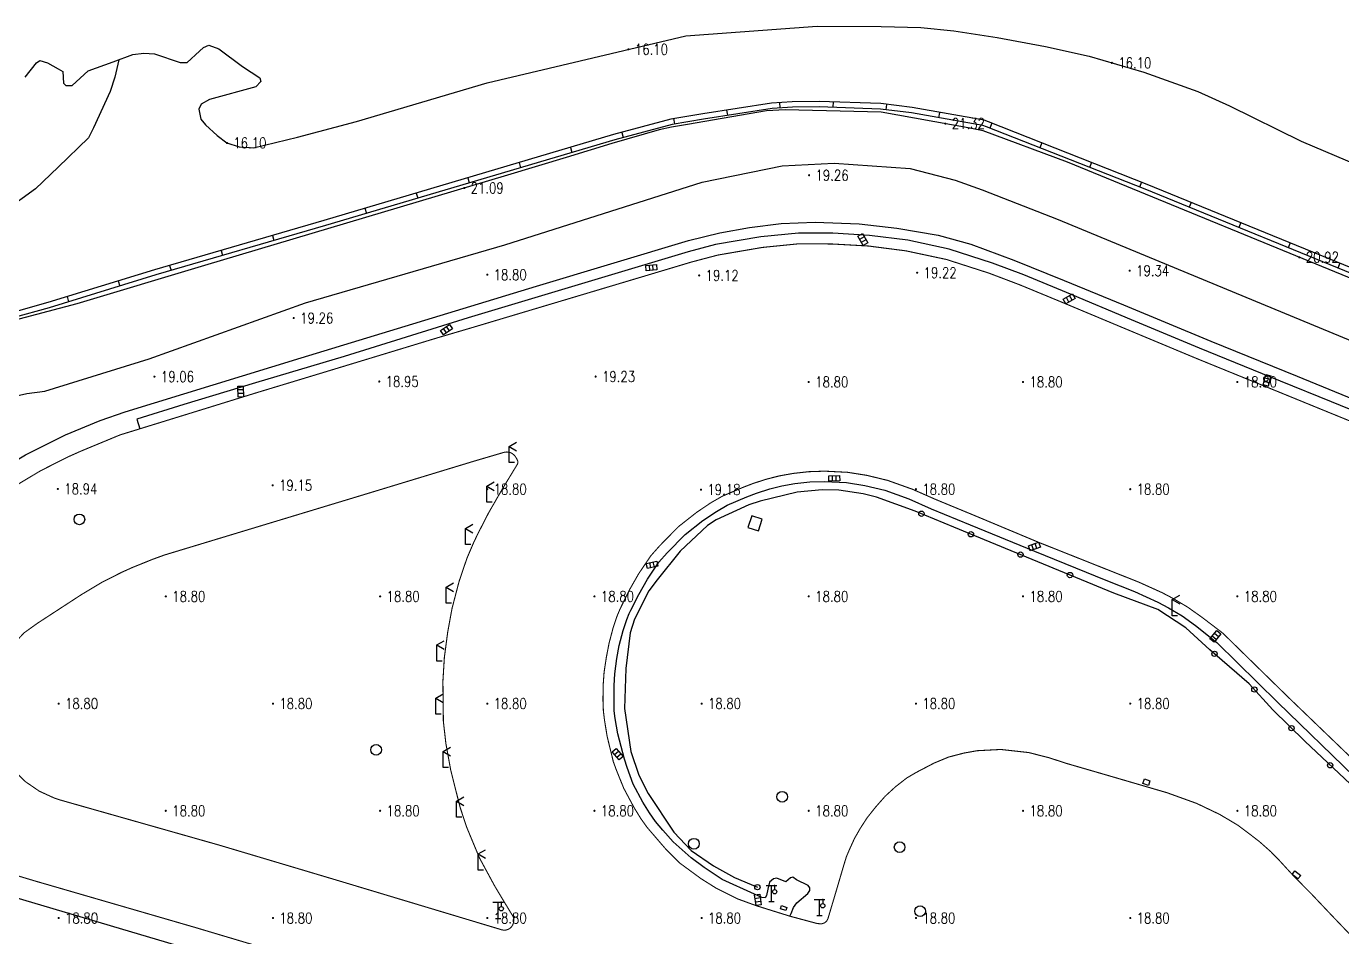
# Model space of a CAD drawing. Extents: x 404846 to 408477, y 3390929 to 3392894.
# Drawn here: x 405318.3 to 405441.1, y 3392282.6 to 3392367.5 of the extents above; entities that cross this region are included whole.
import ezdxf
from ezdxf.enums import TextEntityAlignment as Align

# ---------------------------------------------------------------- set-up
doc = ezdxf.new("R2010")
doc.units = 0
doc.header["$LTSCALE"] = 0.5
doc.header["$PDSIZE"] = 0.2
doc.layers.get('0').update_dxf_attribs({"linetype": 'CONTINUOUS'})
doc.layers.add('ASSIST', color=7, linetype='CONTINUOUS', plot=False)
for name, color, linetype in [('DLSS', 4, 'CONTINUOUS'), ('DMTZ', 3, 'CONTINUOUS'), ('FZTZ', 7, 'CONTINUOUS'), ('GCD', 1, 'CONTINUOUS'), ('GXYZ', 2, 'CONTINUOUS'), ('JMD', 6, 'CONTINUOUS'), ('SXSS', 5, 'CONTINUOUS'), ('ZBTZ', 3, 'CONTINUOUS')]:
    doc.layers.add(name, color=color, linetype=linetype)
doc.styles.add('HZ', font='rs.shx', dxfattribs={"width": 0.8, "bigfont": 'hztxt.shx'})
doc.linetypes.add('10411', pattern='A,2,[150,AAA.SHX,S=1,R=0,X=0,Y=1],2,[151,AAA.SHX,S=1,R=0,X=0,Y=3],1e-11', length=4)
doc.linetypes.add('10422', pattern='A,0.75,[150,AAA.SHX,S=0.5,R=0,X=0,Y=0.5],1.5,[177,AAA.SHX,S=1,R=0,X=0,Y=0.4],0.75', length=3)
doc.linetypes.add('1161', pattern='A,0,[149,AAA.SHX,S=0.15,R=0,X=0,Y=0],-1.6', length=1.6)
doc.linetypes.add('444', pattern='A,4.5,[145,AAA.SHX,S=1,R=0,X=0,Y=1],4.5,-0.5,[146,AAA.SHX,S=1,R=0,X=0,Y=0],-0.5', length=10)

# ---------------------------------------------------------------- blocks, each defined once
blk = doc.blocks.new('gc052')
for p, q in [((0, 3), (1.39, 3.8)), ((0, 3), (1.39, 2.2)), ((0, 0), (0, 3)), ((1, 0), (0, 0))]:
    blk.add_line(p, q)
blk = doc.blocks.new('gc063')
for p, q in [((-1, 3), (1, 3)), ((0, 0), (0, 3)), ((0.6, 3), (0.6, 2.2)), ((-0.5, 0), (0.5, 0))]:
    blk.add_line(p, q)
blk.add_circle((0.6, 1.8), 0.4)
blk.add_point((0.6, 3))
blk.add_point((0.6, 3))
blk = doc.blocks.new('GC200')
at = {"linetype": 'Continuous', "const_width": 0.2, "flags": 128}
blk.add_lwpolyline([(-0.1, 0, 1), (0.1, 0, 1)], format="xyb", close=True, dxfattribs=at)
blk = doc.blocks.new('gc188')
blk.add_circle((0, 0), 1)
blk = doc.blocks.new('gc041')
for p, q in [((-1, 0.5), (1, 0.5)), ((-1, -0.5), (-1, 0.5)), ((-0.33, 0.5), (-0.33, -0.5)), ((0.33, 0.5), (0.33, -0.5)), ((1, 0.5), (1, -0.5)), ((1, -0.5), (-1, -0.5))]:
    blk.add_line(p, q)
blk = doc.blocks.new('gc170')
at = {"linetype": 'Continuous'}
blk.add_circle((0, 0), 0.5, dxfattribs=at)

msp = doc.modelspace()

# ---------------------------------------------------------------- linework, layer by layer
at = {"layer": 'ASSIST', "linetype": 'Continuous', "elevation": 19.319, "flags": 128}
msp.add_lwpolyline([(405443.485, 3392295.364), (405437.649, 3392300.864), (405434.673, 3392303.802), (405432.471, 3392306.215), (405428.799, 3392309.385), (405426.546, 3392311.437), (405423.934, 3392313.165), (405419.842, 3392314.665), (405412.21, 3392317.827), (405404.908, 3392320.826), (405401.301, 3392322.331), (405397.692, 3392323.64), (405396.438, 3392323.933), (405394.156, 3392324.292), (405392.597, 3392324.307), (405390.277, 3392324.104), (405386.81, 3392323.274), (405385.765, 3392322.909), (405382.715, 3392321.514), (405381.894, 3392320.981), (405379.37, 3392318.612), (405377.198, 3392315.917), (405376.423, 3392314.897), (405375.097, 3392312.253), (405374.678, 3392310.983), (405374.283, 3392307.652), (405374.162, 3392303.937), (405374.751, 3392299.902), (405375.486, 3392297.716), (405376.362, 3392295.98), (405378.766, 3392292.381), (405380.37, 3392290.692), (405382.47, 3392289.26), (405384.433, 3392288.149), (405386.568, 3392287.259)], dxfattribs=at)
at = {"layer": 'DLSS', "linetype": 'Continuous', "const_width": 0.1, "flags": 128}
for points, elevation in [([(405359.845, 3392339.419), (405376.358, 3392344.351), (405380.379, 3392345.556), (405382.863, 3392346.212), (405387.011, 3392346.924), (405390.439, 3392347.269), (405393.571, 3392347.247), (405396.93, 3392347.058), (405400.426, 3392346.608), (405404.212, 3392345.802), (405408.179, 3392344.527), (405411.075, 3392343.429), (405415.04, 3392341.792), (405421.106, 3392339.256), (405427.452, 3392336.608), (405434.995, 3392333.538), (405439.767, 3392331.589), (405451.361, 3392326.876), (405479.392, 3392315.331), (405482.522, 3392314.081), (405491.956, 3392310.209), (405502.455, 3392305.893), (405517.325, 3392299.779)], 19.122), ([(405323.425, 3392327.923), (405327.088, 3392329.44), (405334.676, 3392331.781), (405339.885, 3392333.393), (405346.263, 3392335.323), (405356.708, 3392338.497), (405359.845, 3392339.419)], 19.033), ([(405246.921, 3392277.921), (405251.214, 3392280.858), (405257.966, 3392285.424), (405263.485, 3392288.974), (405268.198, 3392292.156), (405273.298, 3392295.544), (405279.516, 3392299.655), (405285.149, 3392303.332), (405289.851, 3392306.558), (405300.175, 3392313.359), (405306.091, 3392317.362), (405312.928, 3392321.836), (405317.235, 3392324.641), (405319.665, 3392326.092), (405322.143, 3392327.35), (405323.425, 3392327.923)], 19.043), ([(405328.268, 3392317.086), (405330.139, 3392317.841), (405331.251, 3392318.244), (405349.745, 3392323.839), (405360.145, 3392326.999), (405362.886, 3392327.805), (405363.006, 3392327.833), (405363.177, 3392327.847), (405363.347, 3392327.83), (405363.512, 3392327.785), (405363.667, 3392327.711), (405363.806, 3392327.611), (405363.927, 3392327.489), (405364.024, 3392327.348), (405364.11, 3392327.212), (405364.2, 3392327.008), (405364.207, 3392326.836), (405364.178, 3392326.723), (405362.739, 3392324.355), (405361.462, 3392322.136), (405360.429, 3392320.121), (405360.054, 3392319.324), (405359.466, 3392317.952), (405358.733, 3392315.797), (405358.069, 3392313.26), (405357.667, 3392311.063), (405357.354, 3392308.698), (405357.217, 3392306.473), (405357.26, 3392302.729), (405357.493, 3392300.661), (405357.946, 3392298.173), (405358.817, 3392294.723), (405359.434, 3392292.855), (405360.633, 3392289.974), (405362.045, 3392287.375), (405362.989, 3392285.798), (405363.742, 3392284.563), (405363.827, 3392284.38), (405363.843, 3392284.226), (405363.811, 3392284.011), (405363.78, 3392283.863), (405363.724, 3392283.723), (405363.645, 3392283.595), (405363.544, 3392283.482), (405363.426, 3392283.388), (405363.293, 3392283.317), (405363.15, 3392283.27), (405363, 3392283.248), (405362.849, 3392283.253), (405362.702, 3392283.283), (405347.493, 3392287.856)], 19.19), ([(405376.271, 3392292.836), (405375.689, 3392293.652), (405375.04, 3392294.708), (405374.096, 3392296.475), (405373.422, 3392298.135), (405373.125, 3392298.943), (405372.546, 3392301.305), (405372.295, 3392302.847), (405372.193, 3392303.672), (405372.155, 3392304.708), (405372.172, 3392306.09), (405372.258, 3392307.307), (405372.471, 3392308.706), (405372.722, 3392310.006), (405373.108, 3392311.476), (405373.482, 3392312.576), (405373.737, 3392313.173), (405373.893, 3392313.503), (405374.643, 3392315.016), (405375.492, 3392316.503), (405376.616, 3392318.161), (405377.454, 3392319.107), (405379.184, 3392320.871), (405380.917, 3392322.233), (405382.229, 3392323.115), (405383.318, 3392323.737), (405385.225, 3392324.549), (405386.173, 3392324.916), (405387.463, 3392325.327), (405388.644, 3392325.624), (405389.91, 3392325.848), (405391.375, 3392326.01), (405392.851, 3392326.059), (405394.977, 3392325.952), (405396.768, 3392325.67), (405398.718, 3392325.199), (405401.057, 3392324.363), (405403.16, 3392323.437), (405406.791, 3392321.937), (405412.821, 3392319.416), (405419.434, 3392316.788), (405422.14, 3392315.716), (405424.357, 3392314.715), (405425.401, 3392314.163), (405426.729, 3392313.368), (405428.027, 3392312.449), (405429.995, 3392310.951)], 19.177), ([(405336.369, 3392291.171), (405321.538, 3392295.378), (405320.991, 3392295.553), (405319.556, 3392296.208), (405318.255, 3392297.101), (405317.13, 3392298.207), (405316.173, 3392299.485), (405315.533, 3392300.914), (405315.083, 3392302.444), (405314.94, 3392304.016), (405315.079, 3392305.577), (405315.255, 3392306.398), (405315.471, 3392307.105), (405316.081, 3392308.408), (405317.016, 3392309.78), (405318.117, 3392310.968), (405319.399, 3392311.885), (405319.417, 3392311.897), (405323.519, 3392314.569), (405325.4, 3392315.692), (405327.253, 3392316.632), (405328.268, 3392317.086)], 19.067), ([(405429.995, 3392310.951), (405436.164, 3392304.917), (405441.424, 3392299.863), (405445.426, 3392295.91), (405449.885, 3392291.592), (405453.055, 3392288.615), (405453.501, 3392288.23), (405454.699, 3392287.361), (405456.118, 3392286.401), (405456.941, 3392285.938), (405457.755, 3392285.505), (405458.526, 3392285.103), (405460.073, 3392284.449), (405462.471, 3392283.501)], 18.84), ([(405376.271, 3392292.836), (405377.974, 3392290.856), (405379.31, 3392289.513), (405381.303, 3392288.052), (405382.719, 3392287.163), (405384.675, 3392286.181), (405386.448, 3392285.534), (405389.606, 3392284.549), (405392.13, 3392283.87), (405392.54, 3392283.829), (405392.851, 3392283.94), (405393.029, 3392284.092), (405393.146, 3392284.314), (405393.919, 3392286.9), (405394.627, 3392289.306), (405394.872, 3392290.105), (405395.187, 3392290.836), (405395.631, 3392291.811), (405396.163, 3392292.738), (405396.797, 3392293.72), (405397.605, 3392294.737), (405398.494, 3392295.745), (405399.45, 3392296.621), (405400.513, 3392297.449), (405401.409, 3392297.971), (405403.053, 3392298.831), (405404.406, 3392299.392), (405405.83, 3392299.763), (405407.084, 3392299.987), (405409.285, 3392300.101), (405411.891, 3392299.812), (405413.812, 3392299.321), (405415.378, 3392298.809), (405419.219, 3392297.695)], 19.018), ([(405419.219, 3392297.695), (405424.816, 3392296.059), (405427.573, 3392295.063), (405429.709, 3392294.041), (405431.407, 3392293.034), (405432.41, 3392292.282), (405433.406, 3392291.514), (405434.463, 3392290.579), (405435.27, 3392289.756), (405436.509, 3392288.403), (405438.301, 3392286.589), (405440.061, 3392284.73), (405442.059, 3392282.641), (405443.873, 3392280.659), (405445.872, 3392278.605), (405447.624, 3392276.71), (405449.03, 3392275.178), (405450.69, 3392273.483), (405452.477, 3392271.575), (405454.278, 3392269.704)], 18.948), ([(405319.158, 3392287.833), (405307.841, 3392291.22), (405305.963, 3392291.363), (405304.686, 3392291.277), (405301.875, 3392290.881), (405293.672, 3392290.294), (405291.173, 3392290.037), (405287.495, 3392289.422), (405284.592, 3392288.598), (405282.101, 3392287.032), (405279.902, 3392285.579), (405274.85, 3392282.222), (405270.064, 3392278.991), (405264.549, 3392275.443), (405257.978, 3392271), (405254.517, 3392268.63)], 18.984), ([(405347.493, 3392287.856), (405336.369, 3392291.171)], 18.885), ([(405334.084, 3392283.504), (405319.158, 3392287.833)], 18.936), ([(405345.209, 3392280.189), (405334.084, 3392283.504)], 18.885)]:
    msp.add_lwpolyline(points, dxfattribs=dict(at, elevation=elevation))
at = {"layer": 'DMTZ', "linetype": '10411', "flags": 128}
for points, elevation in [([(405554.183, 3392296.972), (405539.027, 3392303.322), (405533.53, 3392305.713), (405510.215, 3392316.057), (405503.307, 3392318.877), (405415.491, 3392354.889), (405407.644, 3392357.805), (405406.234, 3392358.097), (405398.12, 3392359.55), (405395.554, 3392359.61), (405389.153, 3392359.766), (405387.423, 3392359.662), (405380.031, 3392358.408), (405378.553, 3392358.145), (405377.41, 3392357.885), (405372.988, 3392356.611), (405368.73, 3392355.329), (405363.246, 3392353.677), (405334.958, 3392345.236)], 21.025), ([(405334.958, 3392345.236), (405323.047, 3392341.672), (405316.576, 3392339.96), (405315.661, 3392339.824), (405314.781, 3392339.921), (405313.063, 3392340.505), (405308.858, 3392342.302), (405303.206, 3392345.063)], 20.616)]:
    msp.add_lwpolyline(points, dxfattribs=dict(at, elevation=elevation))
at = {"layer": 'FZTZ', "linetype": 'Continuous', "flags": 128}
for points, elevation in [([(405386.035, 3392321.891), (405385.683, 3392320.813), (405386.655, 3392320.495), (405387.007, 3392321.573), (405386.035, 3392321.891)], 19.468), ([(405422.688, 3392297.365), (405423.2, 3392297.187), (405423.054, 3392296.743), (405422.525, 3392296.917), (405422.688, 3392297.365)], 18.952), ([(405436.733, 3392288.77), (405437.265, 3392288.34), (405437.008, 3392288.021), (405436.475, 3392288.451), (405436.733, 3392288.77)], 18.952)]:
    msp.add_lwpolyline(points, close=True, dxfattribs=dict(at, elevation=elevation))
at = {"layer": 'JMD', "linetype": '444', "flags": 128}
for points, elevation in [([(405239.785, 3392274.228), (405242.898, 3392277.233), (405246.824, 3392280.232), (405250.266, 3392282.594), (405263.833, 3392291.589), (405276.543, 3392300.027), (405286.144, 3392306.332), (405293.982, 3392311.54), (405299.788, 3392315.425), (405308.339, 3392321.252), (405314.63, 3392325.414), (405318.278, 3392327.58), (405322.006, 3392329.443), (405325.233, 3392330.79), (405327.551, 3392331.585), (405343.993, 3392336.631), (405365.959, 3392343.316), (405380.132, 3392347.568), (405383.054, 3392348.285), (405385.822, 3392348.79), (405388.781, 3392349.159), (405391.964, 3392349.292), (405396.052, 3392349.132), (405399.58, 3392348.738), (405403.442, 3392348.063), (405406.475, 3392347.216), (405410.496, 3392345.74), (405415.194, 3392343.843), (405420.735, 3392341.562), (405428.876, 3392338.192), (405436.928, 3392334.905)], 22.155), ([(405436.928, 3392334.905), (405485.811, 3392314.863)], 22.316), ([(405342.245, 3392278.88), (405315.479, 3392286.833), (405311.337, 3392284.418)], 21.426)]:
    msp.add_lwpolyline(points, dxfattribs=dict(at, elevation=elevation))
at = {"layer": 'JMD', "linetype": 'Continuous', "elevation": 20.58, "flags": 128}
msp.add_lwpolyline([(405388.808, 3392285.534), (405389.308, 3392285.376), (405389.213, 3392285.074), (405388.712, 3392285.231), (405388.808, 3392285.534)], close=True, dxfattribs=at)
at = {"layer": 'SXSS', "linetype": 'Continuous'}
for p, q in [((405383.685, 3392359.742), (405383.761, 3392359.248)), ((405388.632, 3392360.443), (405388.664, 3392359.944)), ((405393.629, 3392360.501), (405393.611, 3392360.001)), ((405398.622, 3392360.269), (405398.559, 3392359.773)), ((405403.564, 3392359.518), (405403.477, 3392359.026)), ((405378.75, 3392358.937), (405378.833, 3392358.444)), ((405408.45, 3392358.512), (405408.266, 3392358.047)), ((405373.917, 3392357.661), (405374.047, 3392357.178)), ((405369.117, 3392356.261), (405369.259, 3392355.781)), ((405413.102, 3392356.68), (405412.918, 3392356.215)), ((405364.323, 3392354.841), (405364.465, 3392354.361)), ((405417.754, 3392354.847), (405417.57, 3392354.382)), ((405359.529, 3392353.421), (405359.67, 3392352.942)), ((405354.734, 3392352.001), (405354.876, 3392351.522)), ((405422.406, 3392353.015), (405422.223, 3392352.55)), ((405427.037, 3392351.131), (405426.848, 3392350.668)), ((405349.94, 3392350.582), (405350.082, 3392350.102)), ((405431.666, 3392349.241), (405431.477, 3392348.778)), ((405341.309, 3392348.047), (405341.449, 3392347.567)), ((405436.295, 3392347.351), (405436.106, 3392346.888)), ((405336.509, 3392346.648), (405336.649, 3392346.168)), ((405331.709, 3392345.248), (405331.849, 3392344.768)), ((405440.924, 3392345.461), (405440.735, 3392344.998)), ((405326.922, 3392343.802), (405327.069, 3392343.324)), ((405322.142, 3392342.337), (405322.288, 3392341.859))]:
    msp.add_line(p, q, dxfattribs=at)
at = {"layer": 'SXSS', "linetype": 'Continuous', "elevation": 16.1, "flags": 128}
msp.add_lwpolyline([(405318.234, 3392362.806), (405319.302, 3392364.14), (405319.617, 3392364.367), (405320.321, 3392364.146), (405321.326, 3392363.588), (405321.736, 3392363.338), (405321.805, 3392362.258), (405322.019, 3392362.029), (405322.632, 3392362.041), (405324.117, 3392363.407), (405326.448, 3392364.224), (405328.289, 3392364.91), (405329.306, 3392365.039), (405330.302, 3392364.972), (405332.7, 3392364.182), (405333.351, 3392364.182), (405334.497, 3392365.247), (405334.884, 3392365.574), (405335.359, 3392365.791), (405336.311, 3392365.453), (405338.516, 3392363.787), (405340.144, 3392362.75), (405340.237, 3392362.395), (405339.755, 3392361.895), (405335.442, 3392360.721), (405334.652, 3392360.276), (405334.427, 3392359.818), (405334.629, 3392358.9), (405335.069, 3392358.356), (405336.143, 3392357.369), (405337.065, 3392356.674), (405338.214, 3392356.315), (405339.53, 3392356.229), (405343.662, 3392357.215), (405349.162, 3392358.669), (405361.355, 3392362.277), (405379.899, 3392366.675), (405392.158, 3392367.55), (405398.122, 3392367.547), (405401.805, 3392367.431), (405404.911, 3392367.119), (405408.929, 3392366.512), (405413.451, 3392365.668), (405417.517, 3392364.766), (405422.628, 3392363.266), (405427.673, 3392361.468), (405430.611, 3392360.143), (405437.311, 3392356.846), (405445.956, 3392353.164)], dxfattribs=at)
at = {"layer": 'SXSS', "color": 7, "linetype": 'Continuous', "flags": 128}
for points, elevation in [([(405459.422, 3392337.856), (405445.009, 3392343.793), (405422.926, 3392352.81), (405408.118, 3392358.643), (405407.718, 3392358.789), (405401.017, 3392359.965), (405398.092, 3392360.336), (405392.321, 3392360.549), (405389.822, 3392360.518), (405387.886, 3392360.396), (405381.468, 3392359.397), (405378.501, 3392358.895), (405373.133, 3392357.45), (405346.109, 3392349.447)], 22.659), ([(405346.109, 3392349.447), (405330.291, 3392344.835), (405320.347, 3392341.787), (405316.957, 3392340.836), (405316.135, 3392340.681), (405315.041, 3392340.765), (405313.861, 3392341.031), (405312.108, 3392341.811), (405306.819, 3392344.225), (405299.879, 3392347.58)], 22.446)]:
    msp.add_lwpolyline(points, dxfattribs=dict(at, elevation=elevation))
at = {"layer": 'SXSS', "linetype": '10422', "flags": 128}
for points, elevation in [([(405459.232, 3392337.394), (405444.819, 3392343.33), (405422.74, 3392352.346), (405407.941, 3392358.175), (405407.588, 3392358.304), (405400.942, 3392359.47), (405398.051, 3392359.837), (405392.315, 3392360.049), (405389.841, 3392360.018), (405387.94, 3392359.898), (405381.548, 3392358.903), (405378.608, 3392358.406), (405373.269, 3392356.969), (405346.251, 3392348.968)], 22.659), ([(405346.249, 3392348.967), (405330.434, 3392344.356), (405320.488, 3392341.307), (405317.071, 3392340.349), (405316.163, 3392340.177), (405314.966, 3392340.269), (405313.703, 3392340.554), (405311.903, 3392341.355), (405306.606, 3392343.772), (405299.661, 3392347.13)], 22.446)]:
    msp.add_lwpolyline(points, dxfattribs=dict(at, elevation=elevation))
at = {"layer": 'ZBTZ', "linetype": '1161', "flags": 128}
for points, elevation in [([(405326.97, 3392364.419), (405326.594, 3392362.802), (405326.173, 3392361.456), (405324.617, 3392358.095), (405324.13, 3392357.159), (405321.298, 3392354.413), (405319.183, 3392352.396), (405316.363, 3392350.344), (405315.835, 3392350.045), (405315.269, 3392349.903), (405313.507, 3392350.57), (405313.231, 3392350.802), (405313.133, 3392351.326), (405314.314, 3392353.053), (405314.438, 3392353.451), (405314.277, 3392353.589), (405313.773, 3392353.747), (405312.389, 3392353.8), (405311.908, 3392353.659), (405310.332, 3392351.226), (405308.717, 3392348.813), (405308.456, 3392348.543), (405307.804, 3392348.336), (405306.526, 3392348.501), (405306.021, 3392348.698), (405305.643, 3392348.738), (405305.293, 3392349.121), (405305.15, 3392349.224), (405304.851, 3392349.083), (405304.061, 3392347.816), (405303.495, 3392347.293), (405303.306, 3392347.247), (405302.905, 3392347.25), (405302.462, 3392347.337), (405300.228, 3392348.191), (405300.093, 3392348.147), (405299.879, 3392347.58), (405298.778, 3392345.884), (405298.474, 3392345.805), (405298.247, 3392345.806), (405297.609, 3392346.39), (405296.627, 3392345.45), (405296.279, 3392345.088), (405295.529, 3392344.851), (405293.015, 3392344.453), (405292.883, 3392344.353), (405292.985, 3392344.101), (405293.791, 3392343.669), (405295.619, 3392342.977), (405299.306, 3392342.145), (405299.94, 3392341.867), (405300.273, 3392341.201), (405300.466, 3392340.6), (405300.436, 3392339.928), (405299.853, 3392338.768), (405298.744, 3392337.591), (405297.583, 3392336.892), (405297.291, 3392336.662), (405296.193, 3392336.484), (405294.655, 3392336.504), (405294.331, 3392336.686), (405294.147, 3392337.124), (405294.448, 3392338.854), (405294.408, 3392339.047), (405294.08, 3392339.089), (405293.196, 3392337.863), (405291.494, 3392335.688), (405291.345, 3392335.214), (405292.014, 3392334.403), (405292.087, 3392334.06), (405291.903, 3392333.536), (405291.393, 3392332.994), (405289.369, 3392332.224), (405287.586, 3392331.58), (405287.254, 3392331.223), (405287.157, 3392330.913), (405287.247, 3392330.304), (405287.709, 3392329.86), (405289.334, 3392329.291), (405289.391, 3392329.153), (405289.363, 3392329.002), (405288.977, 3392328.307), (405288.028, 3392327.134), (405286.816, 3392326.301), (405284.493, 3392325.468), (405282.467, 3392323.626), (405280.867, 3392322.897), (405279.597, 3392322.34), (405278.676, 3392321.973), (405277.594, 3392321.697), (405274.125, 3392321.179), (405269.378, 3392321.105), (405267.46, 3392320.602), (405266.708, 3392320.596), (405265.97, 3392320.609), (405265.39, 3392320.706), (405264.396, 3392321.179), (405263.01, 3392320.982), (405262.245, 3392320.86), (405261.572, 3392320.942), (405261.008, 3392321.286), (405260.129, 3392321.579), (405259.349, 3392321.786), (405259.078, 3392321.715), (405258.411, 3392321.267), (405257.633, 3392320.812), (405256.86, 3392320.721), (405255.873, 3392320.353), (405254.281, 3392319.741), (405253.73, 3392319.627), (405253.259, 3392319.832), (405252.71, 3392320.519), (405252.361, 3392320.686), (405252.17, 3392320.688), (405250.964, 3392320.129), (405249.815, 3392319.877), (405249.44, 3392319.841), (405249.062, 3392320.036), (405248.309, 3392320.443), (405248.121, 3392320.636), (405248.19, 3392320.978), (405248.64, 3392322.233), (405248.509, 3392322.427), (405248.088, 3392322.674), (405247.487, 3392323.015), (405247.093, 3392323.406), (405246.901, 3392324.078), (405246.848, 3392324.152), (405246.657, 3392324.155), (405246.451, 3392324.047), (405245.869, 3392323.348), (405245.587, 3392323.303), (405245.379, 3392323.31), (405244.576, 3392323.619), (405244.19, 3392323.854), (405243.75, 3392324.221), (405241.724, 3392326.309), (405240.381, 3392327.705), (405239.191, 3392328.249), (405238.984, 3392330.099), (405238.639, 3392330.332), (405237.632, 3392328.947), (405237.223, 3392327.896), (405235.733, 3392323.644), (405235.357, 3392322.956), (405234.63, 3392322.35), (405233.638, 3392322.015), (405232.287, 3392322.169), (405227.715, 3392323.288)], 19.018), ([(405303.206, 3392345.063), (405301.936, 3392341.892), (405301.723, 3392341.349), (405301.775, 3392341.068), (405301.866, 3392340.713), (405302.199, 3392340.098), (405302.77, 3392339.653), (405309.172, 3392335.463), (405311.27, 3392334.248), (405312.448, 3392333.793), (405314.02, 3392333.356), (405315.371, 3392333.314), (405317.438, 3392333.086), (405318.4, 3392333.291), (405320.069, 3392333.536), (405329.794, 3392336.529), (405344.383, 3392341.772), (405363.008, 3392347.181), (405381.418, 3392353.006), (405388.873, 3392354.548), (405393.739, 3392354.78), (405400.83, 3392354.296), (405405.033, 3392353.205), (405407.528, 3392352.301), (405414.647, 3392349.519)], 19.337), ([(405414.647, 3392349.519), (405453.797, 3392333.325), (405480.112, 3392322.11)], 19.367), ([(405518.459, 3392300.428), (405502.834, 3392306.815), (405492.334, 3392311.131), (405482.896, 3392315.005), (405479.766, 3392316.255), (405451.738, 3392327.798), (405440.143, 3392332.511), (405435.371, 3392334.461), (405427.832, 3392337.53), (405421.49, 3392340.175), (405415.422, 3392342.712), (405411.442, 3392344.356), (405408.508, 3392345.468), (405404.468, 3392346.766), (405400.594, 3392347.591), (405397.022, 3392348.051), (405393.603, 3392348.243), (405390.393, 3392348.266), (405386.877, 3392347.912), (405382.651, 3392347.187), (405380.109, 3392346.516), (405376.072, 3392345.305), (405359.56, 3392340.374)], 19.37), ([(405359.56, 3392340.374), (405348.003, 3392336.769), (405339.741, 3392334.302), (405333.04, 3392332.27), (405328.661, 3392330.91), (405328.938, 3392330.011)], 19.139), ([(405389.606, 3392284.549), (405389.717, 3392284.792), (405389.938, 3392285.369), (405390.243, 3392285.804), (405391.268, 3392286.672), (405391.458, 3392286.948), (405391.454, 3392287.182), (405391.302, 3392287.398), (405390.217, 3392287.947), (405389.865, 3392288.187), (405389.64, 3392288.129), (405389.216, 3392287.77), (405388.389, 3392288.108), (405388.07, 3392288.041), (405387.685, 3392287.722), (405387.536, 3392287.083), (405387.423, 3392286.474), (405387.3, 3392286.252), (405386.971, 3392286.293), (405386.301, 3392286.618), (405383.274, 3392287.985), (405381.599, 3392289.082), (405380.381, 3392289.982), (405378.72, 3392291.488), (405377.737, 3392292.559), (405377.054, 3392293.395), (405376.491, 3392294.183), (405375.874, 3392295.187), (405374.976, 3392296.869), (405374.408, 3392298.413), (405374.153, 3392299.186), (405373.554, 3392301.559), (405373.293, 3392302.989), (405373.211, 3392303.718), (405373.184, 3392306.074), (405373.251, 3392307.158), (405373.439, 3392308.578), (405373.662, 3392309.797), (405374.029, 3392311.199), (405374.38, 3392312.232), (405374.614, 3392312.778), (405374.759, 3392313.085), (405375.492, 3392314.564), (405376.308, 3392315.994), (405377.376, 3392317.57), (405378.158, 3392318.451), (405379.827, 3392320.153), (405381.483, 3392321.455), (405382.736, 3392322.298), (405383.746, 3392322.874), (405385.587, 3392323.658), (405386.493, 3392324.008), (405387.727, 3392324.402), (405388.845, 3392324.683), (405390.047, 3392324.896), (405391.444, 3392325.05), (405392.842, 3392325.097), (405394.877, 3392324.994), (405396.58, 3392324.727), (405398.443, 3392324.277), (405400.701, 3392323.469), (405402.782, 3392322.552), (405406.422, 3392321.049), (405412.418, 3392318.605), (405419.08, 3392315.895), (405421.765, 3392314.83), (405423.934, 3392313.851), (405424.929, 3392313.325), (405426.204, 3392312.562), (405427.458, 3392311.674), (405429.435, 3392310.066)], 19.349), ([(405429.435, 3392310.066), (405435.119, 3392304.475), (405442.255, 3392297.588), (405447.254, 3392292.715), (405450.69, 3392289.369), (405451.452, 3392288.674), (405452.771, 3392287.52), (405453.8, 3392286.728), (405454.617, 3392286.17), (405455.317, 3392285.694), (405456.307, 3392285.091), (405457.702, 3392284.38), (405459.041, 3392283.749), (405461.898, 3392282.601), (405464.238, 3392281.622), (405466.806, 3392280.573), (405471.727, 3392278.549), (405476.148, 3392276.717), (405477.229, 3392277.139), (405485.604, 3392273.753), (405481.844, 3392264.465), (405481.796, 3392264.26), (405481.801, 3392264.121), (405481.857, 3392263.932), (405482.036, 3392263.615), (405482.185, 3392263.463), (405482.43, 3392263.305), (405483.071, 3392263.056)], 19.271)]:
    msp.add_lwpolyline(points, dxfattribs=dict(at, elevation=elevation))

# ---------------------------------------------------------------- block references
at = {"layer": 'DLSS', "linetype": 'Continuous', "xscale": 0.5, "yscale": 0.5}
for name, p in [('gc052', (405363.405, 3392326.856, 19.206)), ('gc052', (405361.317, 3392323.154, 19.262)), ('gc052', (405359.327, 3392319.217, 19.262)), ('gc052', (405357.519, 3392313.747, 19.329)), ('gc052', (405425.281, 3392312.58, 19.219)), ('gc052', (405356.641, 3392308.349, 19.331)), ('gc052', (405356.561, 3392303.385, 19.331)), ('gc052', (405357.238, 3392298.411, 19.377)), ('gc052', (405358.475, 3392293.784, 19.423)), ('gc052', (405360.509, 3392288.853, 19.44)), ('gc063', (405387.875, 3392285.926, 19.263)), ('gc063', (405362.361, 3392284.348, 19.518)), ('gc063', (405392.368, 3392284.621, 19.194))]:
    msp.add_blockref(name, p, dxfattribs=at)
at = {"layer": 'GCD', "linetype": 'Continuous'}
ref = msp.add_blockref('GC200', (405374.531, 3392365.402, 16.1), dxfattribs=dict(at, xscale=0.5, yscale=0.5, zscale=0.5))
ref.add_attrib('height', '16.10', dxfattribs={"linetype": 'Continuous', "height": 1, "style": 'HZ', "width": 0.8}).set_placement((405375.131, 3392365.402, 16.1), align=Align.MIDDLE_LEFT)
ref = msp.add_blockref('GC200', (405419.644, 3392364.142, 16.1), dxfattribs=dict(at, xscale=0.5, yscale=0.5, zscale=0.5))
ref.add_attrib('height', '16.10', dxfattribs={"linetype": 'Continuous', "height": 1, "style": 'HZ', "width": 0.8}).set_placement((405420.244, 3392364.142, 16.1), align=Align.MIDDLE_LEFT)
ref = msp.add_blockref('GC200', (405404.11, 3392358.477, 21.324), dxfattribs=dict(at, xscale=0.5, yscale=0.5, zscale=0.5))
ref.add_attrib('height', '21.32', dxfattribs={"linetype": 'Continuous', "height": 1, "style": 'HZ', "width": 0.8}).set_placement((405404.71, 3392358.477, 21.324), align=Align.MIDDLE_LEFT)
ref = msp.add_blockref('GC200', (405337.065, 3392356.674, 16.1), dxfattribs=dict(at, xscale=0.5, yscale=0.5, zscale=0.5))
ref.add_attrib('height', '16.10', dxfattribs={"linetype": 'Continuous', "height": 1, "style": 'HZ', "width": 0.8}).set_placement((405337.665, 3392356.674, 16.1), align=Align.MIDDLE_LEFT)
ref = msp.add_blockref('GC200', (405391.387, 3392353.662, 19.26), dxfattribs=dict(at, xscale=0.5, yscale=0.5, zscale=0.5))
ref.add_attrib('height', '19.26', dxfattribs={"linetype": 'Continuous', "height": 1, "style": 'HZ', "width": 0.8}).set_placement((405391.987, 3392353.662, 19.26), align=Align.MIDDLE_LEFT)
ref = msp.add_blockref('GC200', (405359.207, 3392352.472, 21.091), dxfattribs=dict(at, xscale=0.5, yscale=0.5, zscale=0.5))
ref.add_attrib('height', '21.09', dxfattribs={"linetype": 'Continuous', "height": 1, "style": 'HZ', "width": 0.8}).set_placement((405359.807, 3392352.472, 21.091), align=Align.MIDDLE_LEFT)
ref = msp.add_blockref('GC200', (405437.145, 3392346.009, 20.921), dxfattribs=dict(at, xscale=0.5, yscale=0.5, zscale=0.5))
ref.add_attrib('height', '20.92', dxfattribs={"linetype": 'Continuous', "height": 1, "style": 'HZ', "width": 0.8}).set_placement((405437.745, 3392346.009, 20.921), align=Align.MIDDLE_LEFT)
ref = msp.add_blockref('GC200', (405361.358, 3392344.379, 18.8), dxfattribs=dict(at, xscale=0.5, yscale=0.5, zscale=0.5))
ref.add_attrib('height', '18.80', dxfattribs={"linetype": 'Continuous', "height": 1, "style": 'HZ', "width": 0.8}).set_placement((405361.958, 3392344.379, 18.8), align=Align.MIDDLE_LEFT)
ref = msp.add_blockref('GC200', (405381.131, 3392344.314, 19.12), dxfattribs=dict(at, xscale=0.5, yscale=0.5, zscale=0.5))
ref.add_attrib('height', '19.12', dxfattribs={"linetype": 'Continuous', "height": 1, "style": 'HZ', "width": 0.8}).set_placement((405381.731, 3392344.314, 19.12), align=Align.MIDDLE_LEFT)
ref = msp.add_blockref('GC200', (405401.473, 3392344.569, 19.22), dxfattribs=dict(at, xscale=0.5, yscale=0.5, zscale=0.5))
ref.add_attrib('height', '19.22', dxfattribs={"linetype": 'Continuous', "height": 1, "style": 'HZ', "width": 0.8}).set_placement((405402.073, 3392344.569, 19.22), align=Align.MIDDLE_LEFT)
ref = msp.add_blockref('GC200', (405421.31, 3392344.753, 19.335), dxfattribs=dict(at, xscale=0.5, yscale=0.5, zscale=0.5))
ref.add_attrib('height', '19.34', dxfattribs={"linetype": 'Continuous', "height": 1, "style": 'HZ', "width": 0.8}).set_placement((405421.91, 3392344.753, 19.335), align=Align.MIDDLE_LEFT)
ref = msp.add_blockref('GC200', (405343.298, 3392340.339, 19.262), dxfattribs=dict(at, xscale=0.5, yscale=0.5, zscale=0.5))
ref.add_attrib('height', '19.26', dxfattribs={"linetype": 'Continuous', "height": 1, "style": 'HZ', "width": 0.8}).set_placement((405343.898, 3392340.339, 19.262), align=Align.MIDDLE_LEFT)
ref = msp.add_blockref('GC200', (405330.3, 3392334.873, 19.057), dxfattribs=dict(at, xscale=0.5, yscale=0.5, zscale=0.5))
ref.add_attrib('height', '19.06', dxfattribs={"linetype": 'Continuous', "height": 1, "style": 'HZ', "width": 0.8}).set_placement((405330.9, 3392334.873, 19.057), align=Align.MIDDLE_LEFT)
ref = msp.add_blockref('GC200', (405351.278, 3392334.419, 18.951), dxfattribs=dict(at, xscale=0.5, yscale=0.5, zscale=0.5))
ref.add_attrib('height', '18.95', dxfattribs={"linetype": 'Continuous', "height": 1, "style": 'HZ', "width": 0.8}).set_placement((405351.878, 3392334.419, 18.951), align=Align.MIDDLE_LEFT)
ref = msp.add_blockref('GC200', (405371.47, 3392334.884, 19.232), dxfattribs=dict(at, xscale=0.5, yscale=0.5, zscale=0.5))
ref.add_attrib('height', '19.23', dxfattribs={"linetype": 'Continuous', "height": 1, "style": 'HZ', "width": 0.8}).set_placement((405372.07, 3392334.884, 19.232), align=Align.MIDDLE_LEFT)
ref = msp.add_blockref('GC200', (405391.358, 3392334.379, 18.8), dxfattribs=dict(at, xscale=0.5, yscale=0.5, zscale=0.5))
ref.add_attrib('height', '18.80', dxfattribs={"linetype": 'Continuous', "height": 1, "style": 'HZ', "width": 0.8}).set_placement((405391.958, 3392334.379, 18.8), align=Align.MIDDLE_LEFT)
ref = msp.add_blockref('GC200', (405411.358, 3392334.379, 18.8), dxfattribs=dict(at, xscale=0.5, yscale=0.5, zscale=0.5))
ref.add_attrib('height', '18.80', dxfattribs={"linetype": 'Continuous', "height": 1, "style": 'HZ', "width": 0.8}).set_placement((405411.958, 3392334.379, 18.8), align=Align.MIDDLE_LEFT)
ref = msp.add_blockref('GC200', (405431.358, 3392334.379, 18.8), dxfattribs=dict(at, xscale=0.5, yscale=0.5, zscale=0.5))
ref.add_attrib('height', '18.80', dxfattribs={"linetype": 'Continuous', "height": 1, "style": 'HZ', "width": 0.8}).set_placement((405431.958, 3392334.379, 18.8), align=Align.MIDDLE_LEFT)
ref = msp.add_blockref('GC200', (405341.332, 3392324.74, 19.147), dxfattribs=dict(at, xscale=0.5, yscale=0.5, zscale=0.5))
ref.add_attrib('height', '19.15', dxfattribs={"linetype": 'Continuous', "height": 1, "style": 'HZ', "width": 0.8}).set_placement((405341.932, 3392324.74, 19.147), align=Align.MIDDLE_LEFT)
ref = msp.add_blockref('GC200', (405321.283, 3392324.4, 18.944), dxfattribs=dict(at, xscale=0.5, yscale=0.5, zscale=0.5))
ref.add_attrib('height', '18.94', dxfattribs={"linetype": 'Continuous', "height": 1, "style": 'HZ', "width": 0.8}).set_placement((405321.883, 3392324.4, 18.944), align=Align.MIDDLE_LEFT)
ref = msp.add_blockref('GC200', (405361.358, 3392324.379, 18.8), dxfattribs=dict(at, xscale=0.5, yscale=0.5, zscale=0.5))
ref.add_attrib('height', '18.80', dxfattribs={"linetype": 'Continuous', "height": 1, "style": 'HZ', "width": 0.8}).set_placement((405361.958, 3392324.379, 18.8), align=Align.MIDDLE_LEFT)
ref = msp.add_blockref('GC200', (405381.303, 3392324.339, 19.183), dxfattribs=dict(at, xscale=0.5, yscale=0.5, zscale=0.5))
ref.add_attrib('height', '19.18', dxfattribs={"linetype": 'Continuous', "height": 1, "style": 'HZ', "width": 0.8}).set_placement((405381.903, 3392324.339, 19.183), align=Align.MIDDLE_LEFT)
ref = msp.add_blockref('GC200', (405401.358, 3392324.379, 18.8), dxfattribs=dict(at, xscale=0.5, yscale=0.5, zscale=0.5))
ref.add_attrib('height', '18.80', dxfattribs={"linetype": 'Continuous', "height": 1, "style": 'HZ', "width": 0.8}).set_placement((405401.958, 3392324.379, 18.8), align=Align.MIDDLE_LEFT)
ref = msp.add_blockref('GC200', (405421.358, 3392324.379, 18.8), dxfattribs=dict(at, xscale=0.5, yscale=0.5, zscale=0.5))
ref.add_attrib('height', '18.80', dxfattribs={"linetype": 'Continuous', "height": 1, "style": 'HZ', "width": 0.8}).set_placement((405421.958, 3392324.379, 18.8), align=Align.MIDDLE_LEFT)
ref = msp.add_blockref('GC200', (405331.358, 3392314.379, 18.8), dxfattribs=dict(at, xscale=0.5, yscale=0.5, zscale=0.5))
ref.add_attrib('height', '18.80', dxfattribs={"linetype": 'Continuous', "height": 1, "style": 'HZ', "width": 0.8}).set_placement((405331.958, 3392314.379, 18.8), align=Align.MIDDLE_LEFT)
ref = msp.add_blockref('GC200', (405351.358, 3392314.379, 18.8), dxfattribs=dict(at, xscale=0.5, yscale=0.5, zscale=0.5))
ref.add_attrib('height', '18.80', dxfattribs={"linetype": 'Continuous', "height": 1, "style": 'HZ', "width": 0.8}).set_placement((405351.958, 3392314.379, 18.8), align=Align.MIDDLE_LEFT)
ref = msp.add_blockref('GC200', (405371.358, 3392314.379, 18.8), dxfattribs=dict(at, xscale=0.5, yscale=0.5, zscale=0.5))
ref.add_attrib('height', '18.80', dxfattribs={"linetype": 'Continuous', "height": 1, "style": 'HZ', "width": 0.8}).set_placement((405371.958, 3392314.379, 18.8), align=Align.MIDDLE_LEFT)
ref = msp.add_blockref('GC200', (405391.358, 3392314.379, 18.8), dxfattribs=dict(at, xscale=0.5, yscale=0.5, zscale=0.5))
ref.add_attrib('height', '18.80', dxfattribs={"linetype": 'Continuous', "height": 1, "style": 'HZ', "width": 0.8}).set_placement((405391.958, 3392314.379, 18.8), align=Align.MIDDLE_LEFT)
ref = msp.add_blockref('GC200', (405411.358, 3392314.379, 18.8), dxfattribs=dict(at, xscale=0.5, yscale=0.5, zscale=0.5))
ref.add_attrib('height', '18.80', dxfattribs={"linetype": 'Continuous', "height": 1, "style": 'HZ', "width": 0.8}).set_placement((405411.958, 3392314.379, 18.8), align=Align.MIDDLE_LEFT)
ref = msp.add_blockref('GC200', (405431.358, 3392314.379, 18.8), dxfattribs=dict(at, xscale=0.5, yscale=0.5, zscale=0.5))
ref.add_attrib('height', '18.80', dxfattribs={"linetype": 'Continuous', "height": 1, "style": 'HZ', "width": 0.8}).set_placement((405431.958, 3392314.379, 18.8), align=Align.MIDDLE_LEFT)
ref = msp.add_blockref('GC200', (405321.358, 3392304.379, 18.8), dxfattribs=dict(at, xscale=0.5, yscale=0.5, zscale=0.5))
ref.add_attrib('height', '18.80', dxfattribs={"linetype": 'Continuous', "height": 1, "style": 'HZ', "width": 0.8}).set_placement((405321.958, 3392304.379, 18.8), align=Align.MIDDLE_LEFT)
ref = msp.add_blockref('GC200', (405341.358, 3392304.379, 18.8), dxfattribs=dict(at, xscale=0.5, yscale=0.5, zscale=0.5))
ref.add_attrib('height', '18.80', dxfattribs={"linetype": 'Continuous', "height": 1, "style": 'HZ', "width": 0.8}).set_placement((405341.958, 3392304.379, 18.8), align=Align.MIDDLE_LEFT)
ref = msp.add_blockref('GC200', (405361.358, 3392304.379, 18.8), dxfattribs=dict(at, xscale=0.5, yscale=0.5, zscale=0.5))
ref.add_attrib('height', '18.80', dxfattribs={"linetype": 'Continuous', "height": 1, "style": 'HZ', "width": 0.8}).set_placement((405361.958, 3392304.379, 18.8), align=Align.MIDDLE_LEFT)
ref = msp.add_blockref('GC200', (405381.358, 3392304.379, 18.8), dxfattribs=dict(at, xscale=0.5, yscale=0.5, zscale=0.5))
ref.add_attrib('height', '18.80', dxfattribs={"linetype": 'Continuous', "height": 1, "style": 'HZ', "width": 0.8}).set_placement((405381.958, 3392304.379, 18.8), align=Align.MIDDLE_LEFT)
ref = msp.add_blockref('GC200', (405401.358, 3392304.379, 18.8), dxfattribs=dict(at, xscale=0.5, yscale=0.5, zscale=0.5))
ref.add_attrib('height', '18.80', dxfattribs={"linetype": 'Continuous', "height": 1, "style": 'HZ', "width": 0.8}).set_placement((405401.958, 3392304.379, 18.8), align=Align.MIDDLE_LEFT)
ref = msp.add_blockref('GC200', (405421.358, 3392304.379, 18.8), dxfattribs=dict(at, xscale=0.5, yscale=0.5, zscale=0.5))
ref.add_attrib('height', '18.80', dxfattribs={"linetype": 'Continuous', "height": 1, "style": 'HZ', "width": 0.8}).set_placement((405421.958, 3392304.379, 18.8), align=Align.MIDDLE_LEFT)
ref = msp.add_blockref('GC200', (405331.358, 3392294.379, 18.8), dxfattribs=dict(at, xscale=0.5, yscale=0.5, zscale=0.5))
ref.add_attrib('height', '18.80', dxfattribs={"linetype": 'Continuous', "height": 1, "style": 'HZ', "width": 0.8}).set_placement((405331.958, 3392294.379, 18.8), align=Align.MIDDLE_LEFT)
ref = msp.add_blockref('GC200', (405351.358, 3392294.379, 18.8), dxfattribs=dict(at, xscale=0.5, yscale=0.5, zscale=0.5))
ref.add_attrib('height', '18.80', dxfattribs={"linetype": 'Continuous', "height": 1, "style": 'HZ', "width": 0.8}).set_placement((405351.958, 3392294.379, 18.8), align=Align.MIDDLE_LEFT)
ref = msp.add_blockref('GC200', (405371.358, 3392294.379, 18.8), dxfattribs=dict(at, xscale=0.5, yscale=0.5, zscale=0.5))
ref.add_attrib('height', '18.80', dxfattribs={"linetype": 'Continuous', "height": 1, "style": 'HZ', "width": 0.8}).set_placement((405371.958, 3392294.379, 18.8), align=Align.MIDDLE_LEFT)
ref = msp.add_blockref('GC200', (405391.358, 3392294.379, 18.8), dxfattribs=dict(at, xscale=0.5, yscale=0.5, zscale=0.5))
ref.add_attrib('height', '18.80', dxfattribs={"linetype": 'Continuous', "height": 1, "style": 'HZ', "width": 0.8}).set_placement((405391.958, 3392294.379, 18.8), align=Align.MIDDLE_LEFT)
ref = msp.add_blockref('GC200', (405411.358, 3392294.379, 18.8), dxfattribs=dict(at, xscale=0.5, yscale=0.5, zscale=0.5))
ref.add_attrib('height', '18.80', dxfattribs={"linetype": 'Continuous', "height": 1, "style": 'HZ', "width": 0.8}).set_placement((405411.958, 3392294.379, 18.8), align=Align.MIDDLE_LEFT)
ref = msp.add_blockref('GC200', (405431.358, 3392294.379, 18.8), dxfattribs=dict(at, xscale=0.5, yscale=0.5, zscale=0.5))
ref.add_attrib('height', '18.80', dxfattribs={"linetype": 'Continuous', "height": 1, "style": 'HZ', "width": 0.8}).set_placement((405431.958, 3392294.379, 18.8), align=Align.MIDDLE_LEFT)
ref = msp.add_blockref('GC200', (405321.358, 3392284.379, 18.8), dxfattribs=dict(at, xscale=0.5, yscale=0.5, zscale=0.5))
ref.add_attrib('height', '18.80', dxfattribs={"linetype": 'Continuous', "height": 1, "style": 'HZ', "width": 0.8}).set_placement((405321.958, 3392284.379, 18.8), align=Align.MIDDLE_LEFT)
ref = msp.add_blockref('GC200', (405341.358, 3392284.379, 18.8), dxfattribs=dict(at, xscale=0.5, yscale=0.5, zscale=0.5))
ref.add_attrib('height', '18.80', dxfattribs={"linetype": 'Continuous', "height": 1, "style": 'HZ', "width": 0.8}).set_placement((405341.958, 3392284.379, 18.8), align=Align.MIDDLE_LEFT)
ref = msp.add_blockref('GC200', (405361.358, 3392284.379, 18.8), dxfattribs=dict(at, xscale=0.5, yscale=0.5, zscale=0.5))
ref.add_attrib('height', '18.80', dxfattribs={"linetype": 'Continuous', "height": 1, "style": 'HZ', "width": 0.8}).set_placement((405361.958, 3392284.379, 18.8), align=Align.MIDDLE_LEFT)
ref = msp.add_blockref('GC200', (405381.358, 3392284.379, 18.8), dxfattribs=dict(at, xscale=0.5, yscale=0.5, zscale=0.5))
ref.add_attrib('height', '18.80', dxfattribs={"linetype": 'Continuous', "height": 1, "style": 'HZ', "width": 0.8}).set_placement((405381.958, 3392284.379, 18.8), align=Align.MIDDLE_LEFT)
ref = msp.add_blockref('GC200', (405401.358, 3392284.379, 18.8), dxfattribs=dict(at, xscale=0.5, yscale=0.5, zscale=0.5))
ref.add_attrib('height', '18.80', dxfattribs={"linetype": 'Continuous', "height": 1, "style": 'HZ', "width": 0.8}).set_placement((405401.958, 3392284.379, 18.8), align=Align.MIDDLE_LEFT)
ref = msp.add_blockref('GC200', (405421.358, 3392284.379, 18.8), dxfattribs=dict(at, xscale=0.5, yscale=0.5, zscale=0.5))
ref.add_attrib('height', '18.80', dxfattribs={"linetype": 'Continuous', "height": 1, "style": 'HZ', "width": 0.8}).set_placement((405421.958, 3392284.379, 18.8), align=Align.MIDDLE_LEFT)
at = {"layer": 'GXYZ', "linetype": 'Continuous', "xscale": 0.5, "yscale": 0.5}
for p, rotation in [((405396.414, 3392347.678, 19.274), 119.7838628759766), ((405376.666, 3392345.037, 19.302), 184.070104936926), ((405415.663, 3392342.135, 19.302), 209.3117224333201), ((405357.551, 3392339.251, 19.263), 213.5774313861633), ((405434.12, 3392334.522, 19.153), 255.6640080594048), ((405338.346, 3392333.477, 19.105), 270.8159151197326), ((405393.741, 3392325.392, 19.274), 181.1476427344857), ((405412.415, 3392319.024, 19.227), 200.0871019317145), ((405376.741, 3392317.325, 19.499), 192.3501614677696), ((405429.303, 3392310.664, 19.231), 50.73823937971638), ((405373.533, 3392299.66, 19.572), 131.1879219523948), ((405386.608, 3392286.078, 19.338), 98.72025065376674)]:
    msp.add_blockref('gc041', p, dxfattribs=dict(at, rotation=rotation))
for p in [(405323.293, 3392321.563, 19.136), (405350.983, 3392300.067, 19.321), (405388.878, 3392295.69, 19.352), (405380.641, 3392291.308, 19.463), (405399.837, 3392290.992, 18.936), (405401.748, 3392285.018, 18.87)]:
    msp.add_blockref('gc188', p, dxfattribs=at)
at = {"layer": 'ZBTZ', "linetype": 'Continuous', "xscale": 0.5, "yscale": 0.5}
for p, rotation in [((405401.872, 3392322.093), 157.3519433085637), ((405406.49, 3392320.176), 157.6715834101285), ((405411.115, 3392318.277), 157.6715834101285), ((405415.736, 3392316.366), 157.4953730696743), ((405429.22, 3392309.022), 139.1962928814796), ((405432.946, 3392305.695), 132.3822326621672), ((405436.408, 3392302.089), 135.3681450206775), ((405440.018, 3392298.631), 136.6977546946307), ((405386.568, 3392287.259), 337.370607982392)]:
    msp.add_blockref('gc170', p, dxfattribs=dict(at, rotation=rotation))

doc.saveas('drawing.dxf')
